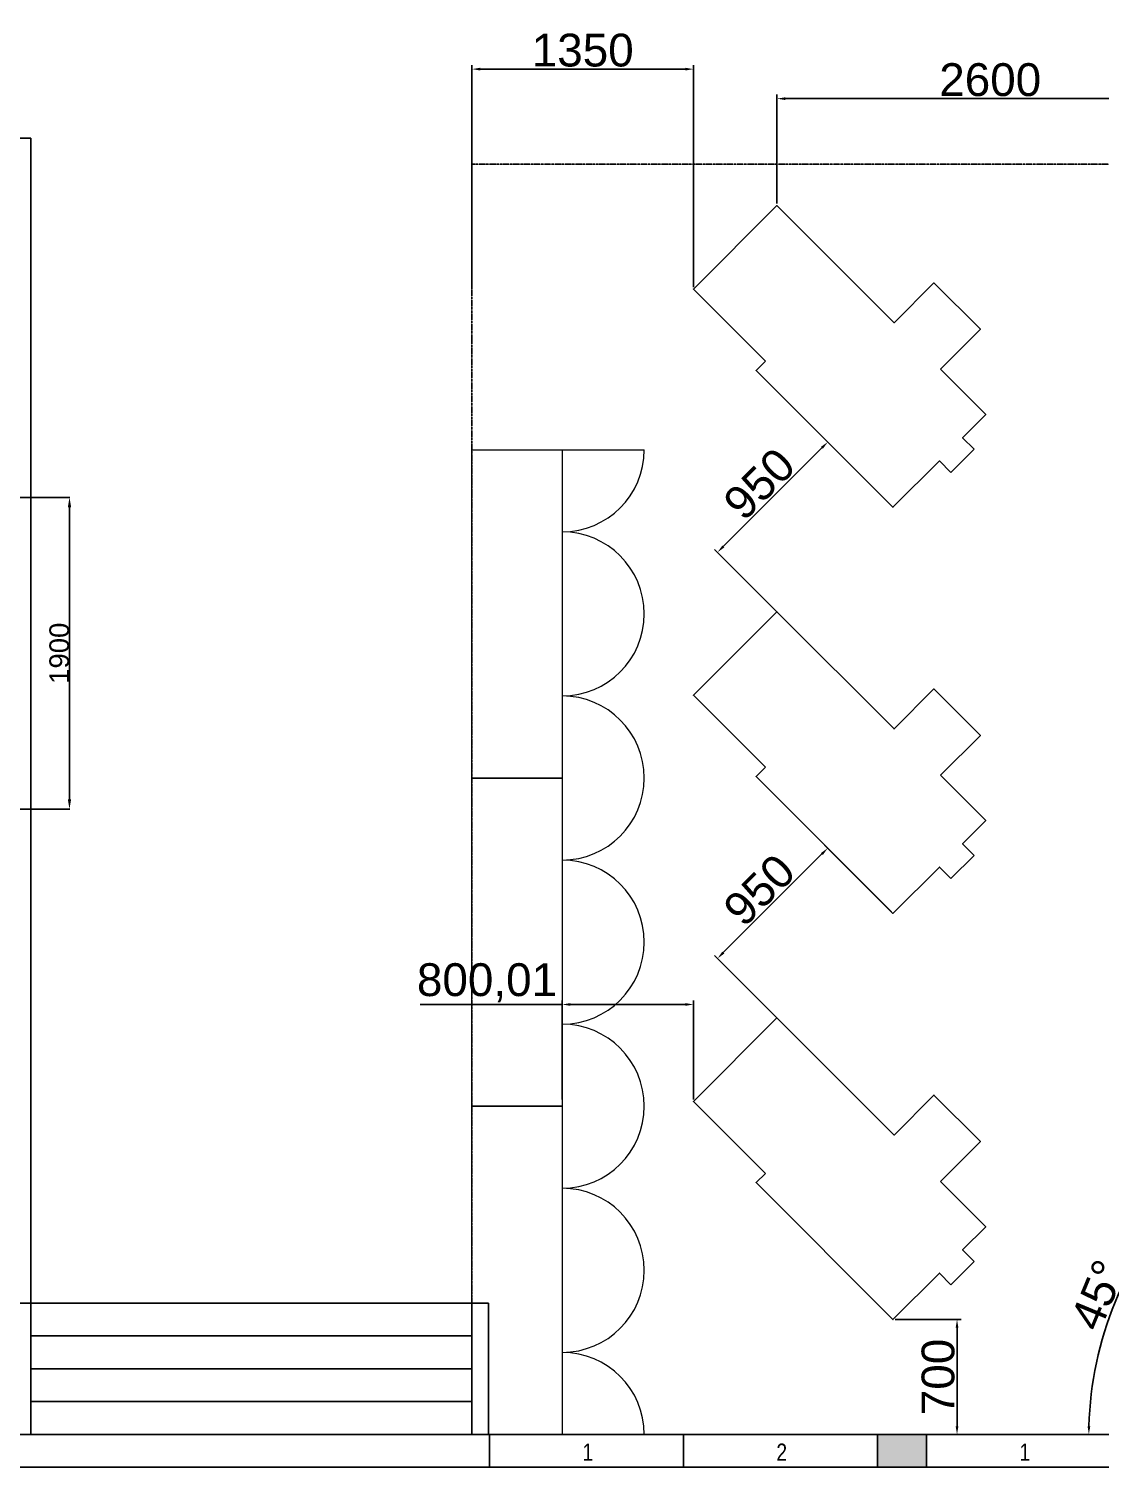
# Model space of a CAD drawing. Header units: millimetres. Extents: x 18768 to 1484868, y -11027 to 520152.
# Drawn here: x 52428 to 58959, y 494678 to 503444 of the extents above; entities that cross this region are included whole.
import ezdxf

# ---------------------------------------------------------------- set-up
doc = ezdxf.new("R2010")
doc.units = ezdxf.units.MM
doc.linetypes.add('DIVIDE', pattern=[2.15, 1.5, -0.2, 0.05, -0.15, 0.05, -0.2])
for name, color, linetype in [('A Construir', 1, 'Continuous'), ('L025-IMAGIN', 1, 'DIVIDE'), ('L035-TEXTO', 40, 'Continuous'), ('PAREDES', 7, 'Continuous')]:
    doc.layers.add(name, color=color, linetype=linetype)
doc.styles.get("Standard").update_dxf_attribs({"font": 'arial.ttf'})
doc.dimstyles.new('Anotativo', dxfattribs={"dimscale": 0, "dimtxt": 2.5, "dimasz": 2.5, "dimexe": 1.25, "dimexo": 0.625, "dimtad": 1, "dimtxsty": 'Standard', "dimcen": 2.5, "dimadec": 0, "dimazin": 0, "dimtfac": 1, "dimtmove": 0, "dimatfit": 3, "dimfxl": 1, "dimarcsym": 0})
doc.dimstyles.new('ISO-25', dxfattribs={"dimtxt": 2.5, "dimasz": 2.5, "dimexe": 1.25, "dimexo": 0.625, "dimtad": 1, "dimtxsty": 'Standard', "dimcen": 2.5, "dimadec": 0, "dimazin": 0, "dimtfac": 1, "dimtmove": 0, "dimatfit": 3, "dimfxl": 1, "dimarcsym": 0})

# ---------------------------------------------------------------- blocks, each defined once
blk = doc.blocks.new('*D538')
at = {"color": 0, "lineweight": -2, "transparency": 16777216}
for p, q in [((52320.8, 500588.1), (52677.2, 500588.1)), ((52675.9, 500528.1), (52675.9, 498748.1)), ((52320.8, 498688.1), (52677.2, 498688.1))]:
    blk.add_line(p, q, dxfattribs=at)
at = {"color": 0, "lineweight": 15, "transparency": 16777216}
for points in [[(52665.9, 500528.1), (52685.9, 500528.1), (52675.9, 500588.1)], [(52665.9, 498748.1), (52685.9, 498748.1), (52675.9, 498688.1)]]:
    blk.add_solid(points, dxfattribs=at)
at = {"layer": 'DEFPOINTS', "color": 0, "lineweight": 15, "transparency": 16777216}
for p in [(52320.2, 500588.1), (52320.2, 498688.1), (52675.9, 498688.1)]:
    blk.add_point(p, dxfattribs=at)
at = {"color": 0, "transparency": 16777216, "insert": (52614, 499638.1), "char_height": 120, "attachment_point": 5, "rotation": 90}
blk.add_mtext('1900', dxfattribs=at)
blk = doc.blocks.new('*D589')
at = {"layer": 'DEFPOINTS', "color": 0, "linetype": 'ByBlock', "lineweight": 15, "transparency": 16777216}
for p in [(85467.8, 496412.1), (84633.4, 495577.8), (85800.2, 495378), (55129.6, 494877.8), (89779.6, 494877.8)]:
    blk.add_point(p, dxfattribs=at)
at = {"layer": 'PAREDES', "color": 0, "linetype": 'ByBlock', "lineweight": -2, "transparency": 16777216}
blk.add_arc((83933.4, 494877.8), 1932.7, 1.48232, 43.51768, dxfattribs=at)
at = {"layer": 'PAREDES', "color": 0, "linetype": 'ByBlock', "lineweight": 15, "transparency": 16777216}
for points in [[(85328.9, 496202.7), (85340.9, 496214.4), (85300, 496244.4)], [(85873.8, 494927.9), (85857.1, 494927.6), (85866.1, 494877.8)]]:
    blk.add_solid(points, dxfattribs=at)
at = {"layer": 'PAREDES', "color": 0, "linetype": 'ByBlock', "lineweight": 15, "transparency": 16777216, "insert": (85824.5, 495661.1), "char_height": 200, "attachment_point": 5, "rotation": 292.5}
blk.add_mtext('45°', dxfattribs=at)
blk = doc.blocks.new('*D590')
at = {"layer": 'DEFPOINTS', "color": 0, "linetype": 'ByBlock', "lineweight": 15, "transparency": 16777216}
for p in [(57695.8, 498052.6), (56626.4, 497778.6), (57024.1, 497380.9)]:
    blk.add_point(p, dxfattribs=at)
at = {"layer": 'PAREDES', "color": 0, "linetype": 'ByBlock', "lineweight": -2, "transparency": 16777216}
for p, q in [((57687, 498061.5), (57280.4, 498468)), ((57262.8, 498415), (56661.7, 497814)), ((57015.2, 497389.7), (56608.7, 497796.3))]:
    blk.add_line(p, q, dxfattribs=at)
at = {"layer": 'PAREDES', "color": 0, "linetype": 'ByBlock', "lineweight": 15, "transparency": 16777216}
for points in [[(57256.9, 498420.9), (57268.7, 498409.1), (57298.1, 498450.4)], [(56655.8, 497819.9), (56667.6, 497808.1), (56626.4, 497778.6)]]:
    blk.add_solid(points, dxfattribs=at)
at = {"layer": 'PAREDES', "color": 0, "linetype": 'ByBlock', "lineweight": 15, "transparency": 16777216, "insert": (56881.2, 498195.5), "char_height": 200, "attachment_point": 5, "rotation": 45}
blk.add_mtext('950', dxfattribs=at)
blk = doc.blocks.new('*D591')
at = {"layer": 'DEFPOINTS', "color": 0, "linetype": 'ByBlock', "lineweight": 15, "transparency": 16777216}
for p in [(57695.8, 500527.5), (56626.4, 500253.5), (57024.1, 499855.8)]:
    blk.add_point(p, dxfattribs=at)
at = {"layer": 'PAREDES', "color": 0, "linetype": 'ByBlock', "lineweight": -2, "transparency": 16777216}
for p, q in [((57262.8, 500889.9), (56661.7, 500288.8)), ((57687, 500536.4), (57280.4, 500942.9)), ((57015.2, 499864.6), (56608.7, 500271.2))]:
    blk.add_line(p, q, dxfattribs=at)
at = {"layer": 'PAREDES', "color": 0, "linetype": 'ByBlock', "lineweight": 15, "transparency": 16777216}
for points in [[(57256.9, 500895.8), (57268.7, 500884), (57298.1, 500925.2)], [(56655.8, 500294.7), (56667.6, 500282.9), (56626.4, 500253.5)]]:
    blk.add_solid(points, dxfattribs=at)
at = {"layer": 'PAREDES', "color": 0, "linetype": 'ByBlock', "lineweight": 15, "transparency": 16777216, "insert": (56881.2, 500670.4), "char_height": 200, "attachment_point": 5, "rotation": 45}
blk.add_mtext('950', dxfattribs=at)
blk = doc.blocks.new('*D600')
at = {"layer": 'DEFPOINTS', "color": 0, "linetype": 'ByBlock', "lineweight": 15, "transparency": 16777216}
for p in [(57695.8, 495577.8), (57695.8, 494877.8), (58086.3, 494877.8)]:
    blk.add_point(p, dxfattribs=at)
at = {"layer": 'PAREDES', "color": 0, "linetype": 'ByBlock', "lineweight": -2, "transparency": 16777216}
for p, q in [((57708.3, 495577.8), (58111.3, 495577.8)), ((58086.3, 495527.8), (58086.3, 494927.8)), ((57708.3, 494877.8), (58111.3, 494877.8))]:
    blk.add_line(p, q, dxfattribs=at)
at = {"layer": 'PAREDES', "color": 0, "linetype": 'ByBlock', "lineweight": 15, "transparency": 16777216}
for points in [[(58078, 495527.8), (58094.7, 495527.8), (58086.3, 495577.8)], [(58078, 494927.8), (58094.7, 494927.8), (58086.3, 494877.8)]]:
    blk.add_solid(points, dxfattribs=at)
at = {"layer": 'PAREDES', "color": 0, "linetype": 'ByBlock', "lineweight": 15, "transparency": 16777216, "insert": (57971.7, 495227.8), "char_height": 200, "attachment_point": 5, "rotation": 90}
blk.add_mtext('700', dxfattribs=at)
blk = doc.blocks.new('*D601')
at = {"layer": 'DEFPOINTS', "color": 0, "linetype": 'ByBlock', "lineweight": 15, "transparency": 16777216}
for p in [(55679.6, 497497.8), (55679.6, 496907.1), (56479.6, 496907.1)]:
    blk.add_point(p, dxfattribs=at)
at = {"layer": 'PAREDES', "color": 0, "linetype": 'ByBlock', "lineweight": -2, "transparency": 16777216}
for p, q in [((55679.6, 497497.8), (54812.7, 497497.8)), ((55679.6, 496919.6), (55679.6, 497522.8)), ((56429.6, 497497.8), (55729.6, 497497.8)), ((56479.6, 496919.6), (56479.6, 497522.8))]:
    blk.add_line(p, q, dxfattribs=at)
at = {"layer": 'PAREDES', "color": 0, "linetype": 'ByBlock', "lineweight": 15, "transparency": 16777216}
for points in [[(55729.6, 497506.1), (55729.6, 497489.4), (55679.6, 497497.8)], [(56429.6, 497506.1), (56429.6, 497489.4), (56479.6, 497497.8)]]:
    blk.add_solid(points, dxfattribs=at)
at = {"layer": 'PAREDES', "color": 0, "linetype": 'ByBlock', "lineweight": 15, "transparency": 16777216, "insert": (55221.1, 497630.4), "char_height": 200, "attachment_point": 5}
blk.add_mtext('800,01', dxfattribs=at)
blk = doc.blocks.new('*D605')
at = {"layer": 'DEFPOINTS', "color": 0, "linetype": 'ByBlock', "lineweight": 15, "transparency": 16777216}
for p in [(59588.7, 503017.8), (56988.7, 502366), (59588.7, 502366)]:
    blk.add_point(p, dxfattribs=at)
at = {"layer": 'PAREDES', "color": 0, "linetype": 'ByBlock', "lineweight": -2, "transparency": 16777216}
for p, q in [((56988.7, 502378.5), (56988.7, 503042.8)), ((57038.7, 503017.8), (59538.7, 503017.8)), ((59588.7, 502378.5), (59588.7, 503042.8))]:
    blk.add_line(p, q, dxfattribs=at)
at = {"layer": 'PAREDES', "color": 0, "linetype": 'ByBlock', "lineweight": 15, "transparency": 16777216}
for points in [[(57038.7, 503026.1), (57038.7, 503009.4), (56988.7, 503017.8)], [(59538.7, 503026.1), (59538.7, 503009.4), (59588.7, 503017.8)]]:
    blk.add_solid(points, dxfattribs=at)
at = {"layer": 'PAREDES', "color": 0, "linetype": 'ByBlock', "lineweight": 15, "transparency": 16777216, "insert": (58288.7, 503132.4), "char_height": 200, "attachment_point": 5}
blk.add_mtext('2600', dxfattribs=at)
blk = doc.blocks.new('*D610')
at = {"layer": 'DEFPOINTS', "color": 0, "linetype": 'ByBlock', "lineweight": 15, "transparency": 16777216}
for p in [(59461.5, 496412.1), (59172.1, 495930.7), (60295.8, 495577.8), (55129.6, 494877.8), (89779.6, 494877.8)]:
    blk.add_point(p, dxfattribs=at)
at = {"layer": 'PAREDES', "color": 0, "linetype": 'ByBlock', "lineweight": -2, "transparency": 16777216}
blk.add_arc((60995.8, 494877.8), 2105.9, 136.36039, 178.63961, dxfattribs=at)
at = {"layer": 'PAREDES', "color": 0, "linetype": 'ByBlock', "lineweight": 15, "transparency": 16777216}
for points in [[(59465.8, 496336.9), (59477.8, 496325.3), (59506.7, 496366.9)], [(58898.9, 494927.7), (58882.2, 494927.9), (58889.9, 494877.8)]]:
    blk.add_solid(points, dxfattribs=at)
at = {"layer": 'PAREDES', "color": 0, "linetype": 'ByBlock', "lineweight": 15, "transparency": 16777216, "insert": (58944.7, 495727.4), "char_height": 200, "attachment_point": 5, "rotation": 67.5}
blk.add_mtext('45°', dxfattribs=at)
blk = doc.blocks.new('*D611')
at = {"layer": 'DEFPOINTS', "color": 0, "linetype": 'ByBlock', "lineweight": 15, "transparency": 16777216}
for p in [(55129.6, 503197.8), (55129.6, 501856.9), (56479.6, 501856.9)]:
    blk.add_point(p, dxfattribs=at)
at = {"layer": 'PAREDES', "color": 0, "linetype": 'ByBlock', "lineweight": -2, "transparency": 16777216}
for p, q in [((55129.6, 501869.4), (55129.6, 503222.8)), ((56429.6, 503197.8), (55179.6, 503197.8)), ((56479.6, 501869.4), (56479.6, 503222.8))]:
    blk.add_line(p, q, dxfattribs=at)
at = {"layer": 'PAREDES', "color": 0, "linetype": 'ByBlock', "lineweight": 15, "transparency": 16777216}
for points in [[(55179.6, 503206.1), (55179.6, 503189.4), (55129.6, 503197.8)], [(56429.6, 503206.1), (56429.6, 503189.4), (56479.6, 503197.8)]]:
    blk.add_solid(points, dxfattribs=at)
at = {"layer": 'PAREDES', "color": 0, "linetype": 'ByBlock', "lineweight": 15, "transparency": 16777216, "insert": (55804.6, 503312.4), "char_height": 200, "attachment_point": 5}
blk.add_mtext('1350', dxfattribs=at)

msp = doc.modelspace()

# ---------------------------------------------------------------- hatches: boundary and pattern name
h = msp.add_hatch(color=1)
h.dxf.hatch_style = 1
h.paths.add_polyline_path([(87173.615, 494877.757), (87173.615, 494677.757), (87513.615, 494677.757), (87513.615, 494877.757)])
h.paths.add_polyline_path([(80081.615, 494877.757), (79781.615, 494877.757), (79781.615, 494677.757), (80081.615, 494677.757)])
h.paths.add_polyline_path([(72689.615, 494677.757), (72689.615, 494877.757), (72384.615, 494877.757), (72384.615, 494677.757)])
h.paths.add_polyline_path([(65292.615, 494877.757), (64992.615, 494877.757), (64992.615, 494677.757), (65292.615, 494677.757)])
h.paths.add_polyline_path([(57900.615, 494877.757), (57600.615, 494877.757), (57600.615, 494677.757), (57900.615, 494677.757)])
h = msp.add_hatch(color=1)
h.dxf.hatch_style = 1
h.paths.add_polyline_path([(87173.615, 494877.757), (87173.615, 494677.757), (87513.615, 494677.757), (87513.615, 494877.757)])
h.paths.add_polyline_path([(80081.615, 494877.757), (79781.615, 494877.757), (79781.615, 494677.757), (80081.615, 494677.757)])
h.paths.add_polyline_path([(72689.615, 494677.757), (72689.615, 494877.757), (72384.615, 494877.757), (72384.615, 494677.757)])
h.paths.add_polyline_path([(65292.615, 494877.757), (64992.615, 494877.757), (64992.615, 494677.757), (65292.615, 494677.757)])
h.paths.add_polyline_path([(57900.615, 494877.757), (57600.615, 494877.757), (57600.615, 494677.757), (57900.615, 494677.757)])
h = msp.add_hatch(color=1)
h.dxf.hatch_style = 1
h.paths.add_polyline_path([(87173.615, 494877.757), (87173.615, 494677.757), (87513.615, 494677.757), (87513.615, 494877.757)])
h.paths.add_polyline_path([(80081.615, 494877.757), (79781.615, 494877.757), (79781.615, 494677.757), (80081.615, 494677.757)])
h.paths.add_polyline_path([(72689.615, 494677.757), (72689.615, 494877.757), (72384.615, 494877.757), (72384.615, 494677.757)])
h.paths.add_polyline_path([(65292.615, 494877.757), (64992.615, 494877.757), (64992.615, 494677.757), (65292.615, 494677.757)])
h.paths.add_polyline_path([(57900.615, 494877.757), (57600.615, 494877.757), (57600.615, 494677.757), (57900.615, 494677.757)])

# ---------------------------------------------------------------- linework, layer by layer
for p, q in [((58190.816, 500881.073), (58049.394, 500739.652)), ((58190.816, 498406.194), (58049.394, 498264.773)), ((58190.821, 495931.311), (58049.399, 495789.889))]:
    msp.add_line(p, q)
at = {"color": 1}
for p, q in [((55236.615, 494877.757), (55236.615, 494677.757)), ((55236.615, 494877.757), (55236.615, 494677.757)), ((55236.615, 494877.757), (55236.615, 494677.757)), ((55236.615, 494877.757), (55236.615, 494677.757)), ((55236.615, 494877.757), (55236.615, 494677.757)), ((55236.615, 494877.757), (55236.615, 494677.757)), ((55236.615, 494877.757), (55236.615, 494677.757)), ((55236.615, 494877.757), (55236.615, 494677.757)), ((55236.615, 494877.757), (55236.615, 494677.757)), ((56418.615, 494877.757), (56418.615, 494677.757)), ((56418.615, 494877.757), (56418.615, 494677.757)), ((56418.615, 494877.757), (56418.615, 494677.757)), ((57600.615, 494877.757), (57600.615, 494677.757)), ((57600.615, 494877.757), (57600.615, 494677.757)), ((57600.615, 494877.757), (57600.615, 494677.757)), ((57900.615, 494877.757), (57900.615, 494677.757)), ((57900.615, 494877.757), (57900.615, 494677.757)), ((57900.615, 494877.757), (57900.615, 494677.757))]:
    msp.add_line(p, q, dxfattribs=at)
for points in [[(56918.023, 501418.474), (56479.617, 501856.88), (56988.734, 502365.997), (57702.695, 501652.036), (57945.839, 501895.179), (58228.681, 501612.337), (57985.538, 501369.193)], [(56918.023, 501418.474), (56861.455, 501361.906), (57695.841, 500527.52), (57978.684, 500810.362), (58049.394, 500739.652)], [(57985.538, 501369.193), (58261.526, 501093.205), (58120.105, 500951.784), (58190.816, 500881.073)], [(56918.023, 498943.595), (56479.617, 499382.002), (56988.734, 499891.119), (57702.695, 499177.158), (57945.839, 499420.301), (58228.681, 499137.458), (57985.538, 498894.315)], [(56918.023, 498943.595), (56861.455, 498887.027), (57695.841, 498052.641), (57978.684, 498335.484), (58049.394, 498264.773)], [(57985.538, 498894.315), (58261.526, 498618.326), (58120.105, 498476.905), (58190.816, 498406.194)], [(56918.029, 496468.712), (56479.622, 496907.118), (56988.739, 497416.235), (57702.7, 496702.274), (57945.844, 496945.417), (58228.686, 496662.574), (57985.543, 496419.431)], [(56918.029, 496468.712), (56861.46, 496412.143), (57695.846, 495577.757), (57978.689, 495860.6), (58049.399, 495789.889)], [(57985.543, 496419.431), (58261.531, 496143.443), (58120.11, 496002.021), (58190.821, 495931.311)]]:
    msp.add_lwpolyline(points)
at = {"layer": 'A Construir'}
for p, q in [((32230.364, 502777.757), (52439.615, 502777.757)), ((52439.615, 502777.757), (52439.615, 495677.757))]:
    msp.add_line(p, q, dxfattribs=at)
at = {"layer": 'L025-IMAGIN'}
for p in [(89799.615, 502617.757), (89799.615, 502617.757), (55129.615, 495677.757), (89799.615, 502617.757)]:
    msp.add_line(p, (55129.615, 502617.757), dxfattribs=at)
at = {"layer": 'PAREDES', "linetype": 'ByBlock', "lineweight": 15}
for p, q in [((55679.615, 500877.757), (56179.615, 500877.757)), ((89779.615, 494877.757), (55129.615, 494877.757)), ((89779.615, 494877.757), (55129.615, 494877.757)), ((55679.615, 494877.757), (56179.615, 494877.757)), ((55679.615, 494877.757), (56179.615, 494877.757))]:
    msp.add_line(p, q, dxfattribs=at)
at = {"layer": 'PAREDES'}
for p, q in [((55229.615, 495677.757), (52339.615, 495677.757)), ((55089.615, 495677.757), (52439.615, 495677.757)), ((52439.615, 495677.757), (52439.615, 494877.757)), ((55109.615, 495677.757), (52459.615, 495677.757)), ((55129.615, 495677.757), (52514.615, 495677.757)), ((55129.615, 495677.757), (52534.615, 495677.757)), ((55129.615, 495677.757), (55129.615, 494877.757)), ((55129.615, 495677.757), (55129.615, 494877.757)), ((55129.615, 495677.757), (55129.615, 494877.757)), ((55229.615, 495677.757), (55229.615, 494877.757)), ((55089.615, 495477.757), (52439.615, 495477.757)), ((55109.615, 495477.757), (52459.615, 495477.757)), ((55129.615, 495477.757), (52514.615, 495477.757)), ((55129.615, 495477.757), (52534.615, 495477.757)), ((55089.615, 495277.757), (52439.615, 495277.757)), ((55109.615, 495277.757), (52459.615, 495277.757)), ((55129.615, 495277.757), (52514.615, 495277.757)), ((55129.615, 495277.757), (52534.615, 495277.757)), ((55089.615, 495077.757), (52439.615, 495077.757)), ((55109.615, 495077.757), (52459.615, 495077.757)), ((55129.615, 495077.757), (52514.615, 495077.757)), ((55129.615, 495077.757), (52534.615, 495077.757)), ((54939.615, 494877.757), (19645.615, 494877.757)), ((54959.615, 494877.757), (52459.615, 494877.757)), ((52939.615, 494877.757), (54939.615, 494877.757)), ((52959.615, 494877.757), (54959.615, 494877.757)), ((53014.615, 494877.757), (55014.615, 494877.757)), ((53034.615, 494877.757), (55034.615, 494877.757)), ((90429.615, 494877.757), (54939.615, 494877.757)), ((90449.615, 494877.757), (54959.615, 494877.757)), ((19645.615, 494677.757), (54939.615, 494677.757)), ((19645.615, 494677.757), (54939.615, 494677.757)), ((54939.615, 494677.757), (52939.615, 494677.757)), ((54939.615, 494677.757), (52939.615, 494677.757)), ((54939.615, 494677.757), (52939.615, 494677.757)), ((55014.615, 494677.757), (53014.615, 494677.757)), ((55014.615, 494677.757), (53014.615, 494677.757)), ((55014.615, 494677.757), (53014.615, 494677.757)), ((90429.615, 494677.757), (54939.615, 494677.757)), ((90429.615, 494677.757), (54939.615, 494677.757)), ((90429.615, 494677.757), (54939.615, 494677.757)), ((90449.615, 494677.757), (55129.615, 494677.757))]:
    msp.add_line(p, q, dxfattribs=at)
at = {"layer": 'PAREDES', "linetype": 'ByBlock', "lineweight": 15}
for points in [[(55679.615, 500877.757), (55679.615, 498877.757), (55129.615, 498877.757), (55129.615, 500877.757), (55679.615, 500877.757)], [(55679.615, 498877.757), (55679.615, 496877.757), (55129.615, 496877.757), (55129.615, 498877.757), (55679.615, 498877.757)], [(55679.615, 496877.757), (55679.615, 494877.757), (55129.615, 494877.757), (55129.615, 496877.757), (55679.615, 496877.757)]]:
    msp.add_lwpolyline(points, dxfattribs=at)
for centre, start, end in [((55679.615, 500877.857), 270, 0), ((55679.615, 499877.857), 0, 90), ((55679.615, 499877.857), 270, 0), ((55679.615, 498877.757), 0, 90), ((55679.615, 498877.857), 270, 0), ((55679.615, 497877.857), 0, 90), ((55679.615, 497877.857), 270, 0), ((55679.615, 496877.757), 0, 90), ((55679.615, 496877.857), 270, 0), ((55679.615, 495877.857), 0, 90), ((55679.615, 495877.857), 270, 0), ((55679.615, 494877.757), 0, 90)]:
    msp.add_arc(centre, 500, start, end, dxfattribs=at)

# ---------------------------------------------------------------- texts
at = {"layer": 'L035-TEXTO', "width": 0.8}
for s, p in [('1', (55803.142, 494717.041)), ('1', (55803.142, 494717.041)), ('1', (55803.142, 494717.041)), ('2', (56985.142, 494717.041)), ('2', (56985.142, 494717.041)), ('2', (56985.142, 494717.041)), ('1', (58467.142, 494717.041))]:
    msp.add_text(s, height=105, dxfattribs=at).set_placement(p)

# ---------------------------------------------------------------- dimensions: what is measured, and where the dimension line sits
at = {"color": 4}
dim = msp.add_linear_dim(base=(52675.923, 498688.089), p1=(52320.205, 500588.089), p2=(52320.205, 498688.089), angle=90, dimstyle='ISO-25', override={"dimtxt": 120, "dimasz": 60, "dimdec": 0}, dxfattribs=at)
dim.commit()
dim.dimension.update_dxf_attribs({"geometry": '*D538', "text_midpoint": (52614.029, 499638.089)})
at = {"layer": 'PAREDES', "linetype": 'ByBlock', "lineweight": 15}
for base, p1, p2, picture, middle in [((55129.615, 503197.757), (56479.617, 501856.88), (55129.615, 501856.88), '*D611', (55804.616, 503312.44)), ((59588.737, 503017.757), (56988.734, 502365.997), (59588.737, 502365.997), '*D605', (58288.736, 503132.372)), ((55679.615, 497497.757), (56479.622, 496907.118), (55679.615, 496907.118), '*D601', (55221.14, 497630.448))]:
    dim = msp.add_linear_dim(base=base, p1=p1, p2=p2, dimstyle='Anotativo', override={"dimtxt": 10}, dxfattribs=at)
    dim.commit()
    dim.dimension.update_dxf_attribs({"geometry": picture, "text_midpoint": middle})
for p1, p2, picture, middle in [((57695.841, 500527.52), (57024.087, 499855.766), '*D591', (56881.203, 500670.403)), ((57695.841, 498052.641), (57024.087, 497380.887), '*D590', (56881.203, 498195.525))]:
    dim = msp.add_aligned_dim(p1=p1, p2=p2, distance=-562.455, dimstyle='Anotativo', override={"dimtxt": 10}, dxfattribs=at)
    dim.commit()
    dim.dimension.update_dxf_attribs({"geometry": picture, "text_midpoint": middle})
for base, line2, picture, middle in [((59172.076, 495930.713), ((59461.463, 496412.143), (60295.849, 495577.757)), '*D610', (58944.729, 495727.359)), ((85800.221, 495377.974), ((85467.772, 496412.141), (84633.386, 495577.755)), '*D589', (85824.471, 495661.069))]:
    dim = msp.add_angular_dim_2l(base=base, line1=((89779.615, 494877.757), (55129.615, 494877.757)), line2=line2, dimstyle='Anotativo', override={"dimscale": 0, "dimtxt": 10}, dxfattribs=at)
    dim.commit()
    dim.dimension.update_dxf_attribs({"geometry": picture, "text_midpoint": middle})
dim = msp.add_linear_dim(base=(58086.318, 494877.757), p1=(57695.846, 495577.757), p2=(57695.846, 494877.757), angle=90, dimstyle='Anotativo', override={"dimtxt": 10}, dxfattribs=at)
dim.commit()
dim.dimension.update_dxf_attribs({"geometry": '*D600', "text_midpoint": (57971.703, 495227.757)})

doc.saveas('drawing.dxf')
